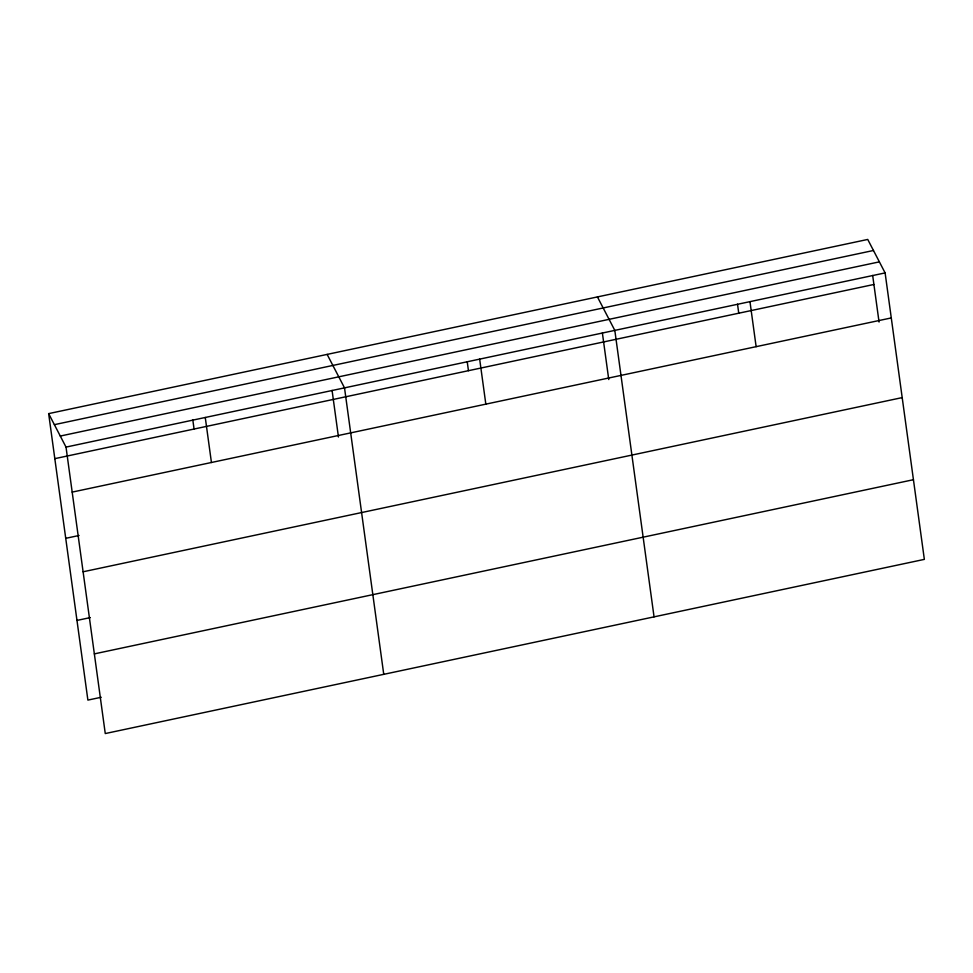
<?xml version="1.0" encoding="UTF-8"?>
<svg xmlns="http://www.w3.org/2000/svg" width="973" height="973" viewBox="0 0 973 973"><rect width="100%" height="100%" fill="white"/><g stroke="black" fill="none" stroke-linecap="round" stroke-linejoin="round"><path stroke-width="1.46" d="M48.65 413.622L867.734 239.443L885.114 272.902L924.35 559.378L105.266 733.557L66.018 447.094L48.65 413.622L87.886 700.098L101.228 697.264M54.379 424.666L873.474 250.487M60.29 436.05L879.373 261.859M66.018 447.094L885.114 272.902M54.816 458.648L873.9 284.469M72.184 492.107L891.28 317.928M65.726 538.324L79.068 535.491M83.106 571.783L902.19 397.604M76.976 620.421L90.307 617.587M94.345 653.88L913.44 479.701M597.434 296.923L614.814 330.382L654.051 616.858M327.135 354.403L344.515 387.862L383.751 674.338M872.672 275.456L879.057 322.051M749.964 301.642L756.13 346.668M737.522 304.196L738.75 313.209M602.372 332.936L608.757 379.531M479.665 359.122L485.831 404.148M467.222 361.676L468.451 370.689M332.073 390.416L338.458 437.011M205.267 417.478L211.433 462.503M192.824 420.032L194.065 429.032"/></g></svg>
